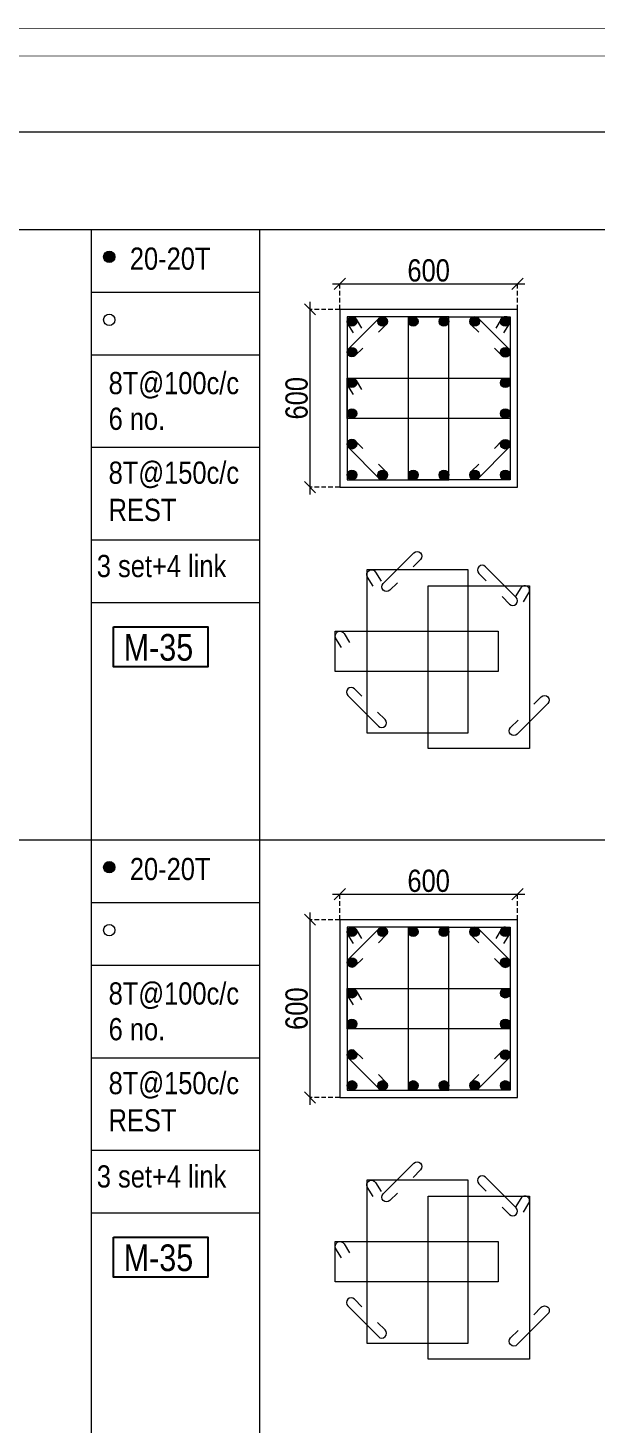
# Model space of a CAD drawing. Header units: millimetres. Extents: x 1112055 to 3390982, y -148532 to 766891.
# Drawn here: x 2197955 to 2205632, y 179952 to 198799 of the extents above; entities that cross this region are included whole.
import ezdxf
from ezdxf.enums import TextEntityAlignment as Align

# ---------------------------------------------------------------- set-up
doc = ezdxf.new("R2010")
doc.units = ezdxf.units.MM
doc.header["$PDMODE"] = 35
doc.header["$PDSIZE"] = -25
doc.linetypes.add('DASHED2', pattern=[0.375, 0.25, -0.125])
doc.linetypes.add('Hidden', pattern=[9.525, 6.35, -3.175])
for name, color, linetype, lineweight in [('B COL. SIZE DIM', 220, 'Continuous', 25), ('B COLSCH', 204, 'Continuous', 20), ('B COLUMN', 1, 'Hidden', 9), ('B STEEL', 34, 'Continuous', 15), ('B TITLE BLOCK', 250, 'Continuous', 0)]:
    doc.layers.add(name, color=color, linetype=linetype, lineweight=lineweight)
doc.layers.add('B TEXT', color=7, linetype='Continuous')
doc.styles.add('dim inside', font='romans.shx', dxfattribs={"width": 0.8, "height": 125})
doc.styles.add('SWINC', font='swissc.ttf')
doc.dimstyles.new('dim inside', dxfattribs={"dimtxt": 125, "dimasz": 100, "dimexe": 0, "dimexo": 0, "dimgap": 10, "dimtad": 0, "dimdec": 0, "dimzin": 0, "dimdsep": 46, "dimtxsty": 'dim inside', "dimblk": 'SMALL', "dimcen": 0.09, "dimadec": 0, "dimazin": 0, "dimtfac": 1, "dimtdec": 0, "dimtofl": 0, "dimtmove": 0, "dimatfit": 3, "dimfxl": 1, "dimtolj": 1, "dimtzin": 0, "dimarcsym": 2})

# ---------------------------------------------------------------- blocks, each defined once
blk = doc.blocks.new('_Oblique')
at = {"color": 0, "linetype": 'ByBlock', "lineweight": -2}
blk.add_line((-0.5, -0.5), (0.5, 0.5), dxfattribs=at)
blk = doc.blocks.new('*D998')
at = {"layer": 'B COL. SIZE DIM', "color": 250, "lineweight": 9, "ltscale": 250, "transparency": 16777216}
blk.add_line((2202070, 187105), (2204670, 187105), dxfattribs=at)
at = {"layer": 'B COL. SIZE DIM', "color": 250, "linetype": 'DASHED2', "lineweight": 9, "ltscale": 250, "transparency": 16777216}
for p, q in [((2202170, 186760), (2202170, 187105)), ((2204570, 186760), (2204570, 187105))]:
    blk.add_line(p, q, dxfattribs=at)
at = {"layer": 'Defpoints', "color": 0, "ltscale": 250, "transparency": 16777216}
for p in [(2204570, 187105), (2202170, 186760), (2204570, 186760)]:
    blk.add_point(p, dxfattribs=at)
at = {"layer": 'B COL. SIZE DIM', "color": 250, "lineweight": 9, "ltscale": 250, "transparency": 16777216, "xscale": 150, "yscale": 150, "zscale": 150, "rotation": 180}
blk.add_blockref('_Oblique', (2202170, 187105), dxfattribs=at)
at = {"layer": 'B COL. SIZE DIM', "color": 250, "lineweight": 9, "ltscale": 250, "transparency": 16777216, "xscale": 150, "yscale": 150, "zscale": 150}
blk.add_blockref('_Oblique', (2204570, 187105), dxfattribs=at)
at = {"layer": 'B COL. SIZE DIM', "color": 6, "ltscale": 250, "transparency": 16777216, "insert": (2203370, 187284), "char_height": 300, "attachment_point": 5, "style": 'SWINC'}
blk.add_mtext('\\A1;600', dxfattribs=at)
blk = doc.blocks.new('*D999')
at = {"layer": 'B COL. SIZE DIM', "color": 250, "lineweight": 9, "ltscale": 250, "transparency": 16777216}
blk.add_line((2201766, 186860), (2201766, 184260), dxfattribs=at)
at = {"layer": 'B COL. SIZE DIM', "color": 250, "linetype": 'DASHED2', "lineweight": 9, "ltscale": 250, "transparency": 16777216}
for p, q in [((2202170, 186760), (2201766, 186760)), ((2202170, 184360), (2201766, 184360))]:
    blk.add_line(p, q, dxfattribs=at)
at = {"layer": 'Defpoints', "color": 0, "ltscale": 250, "transparency": 16777216}
for p in [(2202170, 186760), (2201766, 184360), (2202170, 184360)]:
    blk.add_point(p, dxfattribs=at)
at = {"layer": 'B COL. SIZE DIM', "color": 250, "lineweight": 9, "ltscale": 250, "transparency": 16777216, "xscale": 150, "yscale": 150, "zscale": 150}
for p, rotation in [((2201766, 186760), 90), ((2201766, 184360), 270)]:
    blk.add_blockref('_Oblique', p, dxfattribs=dict(at, rotation=rotation))
at = {"layer": 'B COL. SIZE DIM', "color": 6, "ltscale": 250, "transparency": 16777216, "insert": (2201587, 185560), "char_height": 300, "attachment_point": 5, "rotation": 90, "style": 'SWINC'}
blk.add_mtext('\\A1;600', dxfattribs=at)
blk = doc.blocks.new('*D1000')
at = {"layer": 'B COL. SIZE DIM', "color": 250, "lineweight": 9, "ltscale": 250, "transparency": 16777216}
blk.add_line((2202070, 195345), (2204670, 195345), dxfattribs=at)
at = {"layer": 'B COL. SIZE DIM', "color": 250, "linetype": 'DASHED2', "lineweight": 9, "ltscale": 250, "transparency": 16777216}
for p, q in [((2202170, 195000), (2202170, 195345)), ((2204570, 195000), (2204570, 195345))]:
    blk.add_line(p, q, dxfattribs=at)
at = {"layer": 'Defpoints', "color": 0, "ltscale": 250, "transparency": 16777216}
for p in [(2204570, 195345), (2202170, 195000), (2204570, 195000)]:
    blk.add_point(p, dxfattribs=at)
at = {"layer": 'B COL. SIZE DIM', "color": 250, "lineweight": 9, "ltscale": 250, "transparency": 16777216, "xscale": 150, "yscale": 150, "zscale": 150, "rotation": 180}
blk.add_blockref('_Oblique', (2202170, 195345), dxfattribs=at)
at = {"layer": 'B COL. SIZE DIM', "color": 250, "lineweight": 9, "ltscale": 250, "transparency": 16777216, "xscale": 150, "yscale": 150, "zscale": 150}
blk.add_blockref('_Oblique', (2204570, 195345), dxfattribs=at)
at = {"layer": 'B COL. SIZE DIM', "color": 6, "ltscale": 250, "transparency": 16777216, "insert": (2203370, 195524), "char_height": 300, "attachment_point": 5, "style": 'SWINC'}
blk.add_mtext('\\A1;600', dxfattribs=at)
blk = doc.blocks.new('*D1001')
at = {"layer": 'B COL. SIZE DIM', "color": 250, "lineweight": 9, "ltscale": 250, "transparency": 16777216}
blk.add_line((2201766, 195100), (2201766, 192500), dxfattribs=at)
at = {"layer": 'B COL. SIZE DIM', "color": 250, "linetype": 'DASHED2', "lineweight": 9, "ltscale": 250, "transparency": 16777216}
for p, q in [((2202170, 195000), (2201766, 195000)), ((2202170, 192600), (2201766, 192600))]:
    blk.add_line(p, q, dxfattribs=at)
at = {"layer": 'Defpoints', "color": 0, "ltscale": 250, "transparency": 16777216}
for p in [(2202170, 195000), (2201766, 192600), (2202170, 192600)]:
    blk.add_point(p, dxfattribs=at)
at = {"layer": 'B COL. SIZE DIM', "color": 250, "lineweight": 9, "ltscale": 250, "transparency": 16777216, "xscale": 150, "yscale": 150, "zscale": 150}
for p, rotation in [((2201766, 195000), 90), ((2201766, 192600), 270)]:
    blk.add_blockref('_Oblique', p, dxfattribs=dict(at, rotation=rotation))
at = {"layer": 'B COL. SIZE DIM', "color": 6, "ltscale": 250, "transparency": 16777216, "insert": (2201587, 193800), "char_height": 300, "attachment_point": 5, "rotation": 90, "style": 'SWINC'}
blk.add_mtext('\\A1;600', dxfattribs=at)

msp = doc.modelspace()

# ---------------------------------------------------------------- hatches: boundary and pattern name
at = {"layer": 'B STEEL', "lineweight": 9, "ltscale": 0.5}
h = msp.add_hatch(color=34, dxfattribs=at)
edge = h.paths.add_edge_path()
edge.add_arc((2199054.6, 195709.1), 76.8, 0, 360)
h = msp.add_hatch(color=34, dxfattribs=at)
edge = h.paths.add_edge_path()
edge.add_arc((2202333.8, 194836), 64, 0, 360)
h = msp.add_hatch(color=34, dxfattribs=at)
edge = h.paths.add_edge_path()
edge.add_arc((2202748.2, 194836), 64, 180, 540, ccw=False)
at = {"layer": 'B STEEL'}
h = msp.add_hatch(color=34, dxfattribs=at)
edge = h.paths.add_edge_path()
edge.add_arc((2203162.6, 194836), 64, 0, 360)
h = msp.add_hatch(color=34, dxfattribs=at)
edge = h.paths.add_edge_path()
edge.add_arc((2203577, 194836), 64, 0, 360)
at = {"layer": 'B STEEL', "lineweight": 9, "ltscale": 0.5}
h = msp.add_hatch(color=34, dxfattribs=at)
edge = h.paths.add_edge_path()
edge.add_arc((2203991.4, 194836), 64, 180, 540, ccw=False)
h = msp.add_hatch(color=34, dxfattribs=at)
edge = h.paths.add_edge_path()
edge.add_arc((2204405.8, 194836), 64, 180, 540, ccw=False)
h = msp.add_hatch(color=34, dxfattribs=at)
edge = h.paths.add_edge_path()
edge.add_arc((2202333.8, 194421.6), 64, 0, 360)
h = msp.add_hatch(color=34, dxfattribs=at)
edge = h.paths.add_edge_path()
edge.add_arc((2204405.8, 194421.6), 64, 180, 540, ccw=False)
at = {"layer": 'B STEEL'}
h = msp.add_hatch(color=34, dxfattribs=at)
edge = h.paths.add_edge_path()
edge.add_arc((2202333.8, 194007.2), 64, 0, 360)
h = msp.add_hatch(color=34, dxfattribs=at)
edge = h.paths.add_edge_path()
edge.add_arc((2204405.8, 194007.2), 64, 0, 360)
h = msp.add_hatch(color=34, dxfattribs=at)
edge = h.paths.add_edge_path()
edge.add_arc((2202333.8, 193592.8), 64, 0, 360)
h = msp.add_hatch(color=34, dxfattribs=at)
edge = h.paths.add_edge_path()
edge.add_arc((2204405.8, 193592.8), 64, 0, 360)
at = {"layer": 'B STEEL', "lineweight": 9, "ltscale": 0.5}
h = msp.add_hatch(color=34, dxfattribs=at)
edge = h.paths.add_edge_path()
edge.add_arc((2202333.8, 193178.4), 64, 0, 360)
h = msp.add_hatch(color=34, dxfattribs=at)
edge = h.paths.add_edge_path()
edge.add_arc((2204405.8, 193178.4), 64, 180, 540, ccw=False)
h = msp.add_hatch(color=34, dxfattribs=at)
edge = h.paths.add_edge_path()
edge.add_arc((2202333.8, 192764), 64, 0, 360, ccw=False)
h = msp.add_hatch(color=34, dxfattribs=at)
edge = h.paths.add_edge_path()
edge.add_arc((2202748.2, 192764), 64, -180, 180)
at = {"layer": 'B STEEL'}
h = msp.add_hatch(color=34, dxfattribs=at)
edge = h.paths.add_edge_path()
edge.add_arc((2203162.6, 192764), 64, 0, 360)
h = msp.add_hatch(color=34, dxfattribs=at)
edge = h.paths.add_edge_path()
edge.add_arc((2203577, 192764), 64, 0, 360)
at = {"layer": 'B STEEL', "lineweight": 9, "ltscale": 0.5}
h = msp.add_hatch(color=34, dxfattribs=at)
edge = h.paths.add_edge_path()
edge.add_arc((2203991.4, 192764), 64, -180, 180)
h = msp.add_hatch(color=34, dxfattribs=at)
edge = h.paths.add_edge_path()
edge.add_arc((2204405.8, 192764), 64, -180, 180)
h = msp.add_hatch(color=34, dxfattribs=at)
edge = h.paths.add_edge_path()
edge.add_arc((2199054.6, 187469.3), 76.8, 0, 360)
h = msp.add_hatch(color=34, dxfattribs=at)
edge = h.paths.add_edge_path()
edge.add_arc((2202333.8, 186596.1), 64, 0, 360)
h = msp.add_hatch(color=34, dxfattribs=at)
edge = h.paths.add_edge_path()
edge.add_arc((2202748.2, 186596.1), 64, 180, 540, ccw=False)
at = {"layer": 'B STEEL'}
h = msp.add_hatch(color=34, dxfattribs=at)
edge = h.paths.add_edge_path()
edge.add_arc((2203162.6, 186596.1), 64, 0, 360)
h = msp.add_hatch(color=34, dxfattribs=at)
edge = h.paths.add_edge_path()
edge.add_arc((2203577, 186596.1), 64, 0, 360)
at = {"layer": 'B STEEL', "lineweight": 9, "ltscale": 0.5}
h = msp.add_hatch(color=34, dxfattribs=at)
edge = h.paths.add_edge_path()
edge.add_arc((2203991.4, 186596.1), 64, 180, 540, ccw=False)
h = msp.add_hatch(color=34, dxfattribs=at)
edge = h.paths.add_edge_path()
edge.add_arc((2204405.8, 186596.1), 64, 180, 540, ccw=False)
h = msp.add_hatch(color=34, dxfattribs=at)
edge = h.paths.add_edge_path()
edge.add_arc((2202333.8, 186181.7), 64, 0, 360)
h = msp.add_hatch(color=34, dxfattribs=at)
edge = h.paths.add_edge_path()
edge.add_arc((2204405.8, 186181.7), 64, 180, 540, ccw=False)
at = {"layer": 'B STEEL'}
h = msp.add_hatch(color=34, dxfattribs=at)
edge = h.paths.add_edge_path()
edge.add_arc((2202333.8, 185767.3), 64, 0, 360)
h = msp.add_hatch(color=34, dxfattribs=at)
edge = h.paths.add_edge_path()
edge.add_arc((2204405.8, 185767.3), 64, 0, 360)
h = msp.add_hatch(color=34, dxfattribs=at)
edge = h.paths.add_edge_path()
edge.add_arc((2202333.8, 185352.9), 64, 0, 360)
h = msp.add_hatch(color=34, dxfattribs=at)
edge = h.paths.add_edge_path()
edge.add_arc((2204405.8, 185352.9), 64, 0, 360)
at = {"layer": 'B STEEL', "lineweight": 9, "ltscale": 0.5}
h = msp.add_hatch(color=34, dxfattribs=at)
edge = h.paths.add_edge_path()
edge.add_arc((2202333.8, 184938.5), 64, 0, 360)
h = msp.add_hatch(color=34, dxfattribs=at)
edge = h.paths.add_edge_path()
edge.add_arc((2204405.8, 184938.5), 64, 180, 540, ccw=False)
h = msp.add_hatch(color=34, dxfattribs=at)
edge = h.paths.add_edge_path()
edge.add_arc((2202333.8, 184524.2), 64, 0, 360, ccw=False)
h = msp.add_hatch(color=34, dxfattribs=at)
edge = h.paths.add_edge_path()
edge.add_arc((2202748.2, 184524.2), 64, -180, 180)
at = {"layer": 'B STEEL'}
h = msp.add_hatch(color=34, dxfattribs=at)
edge = h.paths.add_edge_path()
edge.add_arc((2203162.6, 184524.2), 64, 0, 360)
h = msp.add_hatch(color=34, dxfattribs=at)
edge = h.paths.add_edge_path()
edge.add_arc((2203577, 184524.2), 64, 0, 360)
at = {"layer": 'B STEEL', "lineweight": 9, "ltscale": 0.5}
h = msp.add_hatch(color=34, dxfattribs=at)
edge = h.paths.add_edge_path()
edge.add_arc((2203991.4, 184524.2), 64, -180, 180)
h = msp.add_hatch(color=34, dxfattribs=at)
edge = h.paths.add_edge_path()
edge.add_arc((2204405.8, 184524.2), 64, -180, 180)

# ---------------------------------------------------------------- linework, layer by layer
at = {"layer": 'B COLSCH', "color": 250, "lineweight": 0}
for p, q in [((2087919, 197396.5), (2215549.8, 197396.5)), ((2087919, 196077.4), (2215549.8, 196077.4)), ((2198808.3, 196077.4), (2198808.3, 146638.4)), ((2201082.7, 196077.4), (2201082.7, 139385.8)), ((2198808.3, 195232.5), (2201082.7, 195232.5)), ((2198808.3, 194387.5), (2201082.7, 194387.5)), ((2198808.3, 193137.7), (2201082.7, 193137.7)), ((2198808.3, 191887.9), (2201082.7, 191887.9)), ((2198808.3, 191042.9), (2201082.7, 191042.9)), ((2087919, 187837.6), (2215549.8, 187837.6)), ((2198808.3, 186992.6), (2201082.7, 186992.6)), ((2198808.3, 186147.6), (2201082.7, 186147.6)), ((2198808.3, 184897.8), (2201082.7, 184897.8)), ((2198808.3, 183648.1), (2201082.7, 183648.1)), ((2198808.3, 182803.1), (2201082.7, 182803.1))]:
    msp.add_line(p, q, dxfattribs=at)
at = {"layer": 'B COLUMN', "color": 1, "linetype": 'ByBlock', "lineweight": 20}
for points in [[(2202169.8, 192600), (2204569.8, 192600), (2204569.8, 195000), (2202169.8, 195000)], [(2202169.8, 184360.1), (2204569.8, 184360.1), (2204569.8, 186760.1), (2202169.8, 186760.1)]]:
    msp.add_lwpolyline(points, close=True, dxfattribs=at)
at = {"layer": 'B STEEL', "color": 34, "lineweight": 9, "ltscale": 0.5}
for points in [[(2202269.8, 192700), (2203641, 192700), (2203641, 194900), (2202269.8, 194900)], [(2204469.8, 192700), (2203098.6, 192700), (2203098.6, 194900), (2204469.8, 194900)], [(2202269.8, 194071.2), (2204469.8, 194071.2), (2204469.8, 193528.8), (2202269.8, 193528.8)], [(2202533.8, 189284.4), (2203905, 189284.4), (2203905, 191484.4), (2202533.8, 191484.4)], [(2204733.8, 189069.8), (2203362.6, 189069.8), (2203362.6, 191269.8), (2204733.8, 191269.8)], [(2202107.9, 190655.6), (2204307.9, 190655.6), (2204307.9, 190113.2), (2202107.9, 190113.2)], [(2202269.8, 184460.1), (2203641, 184460.1), (2203641, 186660.1), (2202269.8, 186660.1)], [(2204469.8, 184460.1), (2203098.6, 184460.1), (2203098.6, 186660.1), (2204469.8, 186660.1)], [(2202269.8, 185831.3), (2204469.8, 185831.3), (2204469.8, 185288.9), (2202269.8, 185288.9)], [(2202533.8, 181044.5), (2203905, 181044.5), (2203905, 183244.5), (2202533.8, 183244.5)], [(2204733.8, 180830), (2203362.6, 180830), (2203362.6, 183030), (2204733.8, 183030)], [(2202107.9, 182415.8), (2204307.9, 182415.8), (2204307.9, 181873.3), (2202107.9, 181873.3)]]:
    msp.add_lwpolyline(points, close=True, dxfattribs=at)
for points in [[(2202354.1, 194680.9), (2202279.3, 194802.4, -1), (2202388.3, 194869.5), (2202463.1, 194748)], [(2202480, 194477.2), (2202379.1, 194376.3, -1), (2202288.5, 194466.8), (2202702.9, 194881.2, -1), (2202793.5, 194790.7), (2202692.6, 194689.8)], [(2204259.6, 194477.2), (2204360.5, 194376.3, 1), (2204451, 194466.8), (2204036.7, 194881.2, 1), (2203946.1, 194790.7), (2204047, 194689.8)], [(2204385.5, 194680.9), (2204460.3, 194802.4, 1), (2204351.3, 194869.5), (2204276.5, 194748)], [(2202354.1, 193852.1), (2202279.3, 193973.6, -1), (2202388.3, 194040.7), (2202463.1, 193919.2)], [(2202480, 193122.8), (2202379.1, 193223.7, 1), (2202288.5, 193133.1), (2202702.9, 192718.7, 1), (2202793.5, 192809.3), (2202692.6, 192910.1)], [(2204259.6, 193122.8), (2204360.5, 193223.7, -1), (2204451, 193133.1), (2204036.7, 192718.7, -1), (2203946.1, 192809.3), (2204047, 192910.1)], [(2202946.9, 191309.8), (2202846, 191209, -1), (2202755.5, 191299.5), (2203169.9, 191713.9, -1), (2203260.4, 191623.3), (2203159.5, 191522.5)], [(2202618.1, 191265.3), (2202543.3, 191386.8, -1), (2202652.3, 191453.9), (2202727.1, 191332.4)], [(2204361.5, 191122.3), (2204462.4, 191021.4, 1), (2204552.9, 191112), (2204138.5, 191526.4, 1), (2204048, 191435.8), (2204148.8, 191335)], [(2204649.5, 191050.8), (2204724.3, 191172.2, 1), (2204615.3, 191239.3), (2204540.5, 191117.9)], [(2202192.1, 190436.6), (2202117.4, 190558, -1), (2202226.4, 190625.1), (2202301.2, 190503.7)], [(2202467.8, 189776.2), (2202366.9, 189877, 1), (2202276.4, 189786.5), (2202690.8, 189372.1, 1), (2202781.3, 189462.6), (2202680.4, 189563.5)], [(2204790.1, 189668.3), (2204890.9, 189769.1, -1), (2204981.5, 189678.6), (2204567.1, 189264.2, -1), (2204476.5, 189354.7), (2204577.4, 189455.6)], [(2202354.1, 186441.1), (2202279.3, 186562.6, -1), (2202388.3, 186629.7), (2202463.1, 186508.2)], [(2202480, 186237.3), (2202379.1, 186136.5, -1), (2202288.5, 186227), (2202702.9, 186641.4, -1), (2202793.5, 186550.8), (2202692.6, 186450)], [(2204259.6, 186237.3), (2204360.5, 186136.5, 1), (2204451, 186227), (2204036.7, 186641.4, 1), (2203946.1, 186550.8), (2204047, 186450)], [(2204385.5, 186441.1), (2204460.3, 186562.6, 1), (2204351.3, 186629.7), (2204276.5, 186508.2)], [(2202354.1, 185612.3), (2202279.3, 185733.8, -1), (2202388.3, 185800.9), (2202463.1, 185679.4)], [(2202480, 184882.9), (2202379.1, 184983.8, 1), (2202288.5, 184893.3), (2202702.9, 184478.9, 1), (2202793.5, 184569.4), (2202692.6, 184670.3)], [(2204259.6, 184882.9), (2204360.5, 184983.8, -1), (2204451, 184893.3), (2204036.7, 184478.9, -1), (2203946.1, 184569.4), (2204047, 184670.3)], [(2202946.9, 183070), (2202846, 182969.1, -1), (2202755.5, 183059.6), (2203169.9, 183474, -1), (2203260.4, 183383.5), (2203159.5, 183282.6)], [(2202618.1, 183025.5), (2202543.3, 183147, -1), (2202652.3, 183214.1), (2202727.1, 183092.6)], [(2204361.5, 182882.5), (2204462.4, 182781.6, 1), (2204552.9, 182872.1), (2204138.5, 183286.5, 1), (2204048, 183196), (2204148.8, 183095.1)], [(2204649.5, 182810.9), (2204724.3, 182932.4, 1), (2204615.3, 182999.5), (2204540.5, 182878)], [(2202192.1, 182196.7), (2202117.4, 182318.2, -1), (2202226.4, 182385.3), (2202301.2, 182263.8)], [(2202467.8, 181536.3), (2202366.9, 181637.2, 1), (2202276.4, 181546.7), (2202690.8, 181132.3, 1), (2202781.3, 181222.8), (2202680.4, 181323.7)], [(2204790.1, 181428.4), (2204890.9, 181529.3, -1), (2204981.5, 181438.7), (2204567.1, 181024.4, -1), (2204476.5, 181114.9), (2204577.4, 181215.8)]]:
    msp.add_lwpolyline(points, format="xyb", dxfattribs=at)
for centre, radius in [((2199054.6, 195709.1), 76.8), ((2199054.6, 194858.9), 76.8), ((2202333.8, 194836), 64), ((2202748.2, 194836), 64), ((2203162.6, 194836), 64), ((2203577, 194836), 64), ((2203991.4, 194836), 64), ((2204405.8, 194836), 64), ((2202333.8, 194421.6), 64), ((2204405.8, 194421.6), 64), ((2202333.8, 194007.2), 64), ((2204405.8, 194007.2), 64), ((2202333.8, 193592.8), 64), ((2204405.8, 193592.8), 64), ((2202333.8, 193178.4), 64), ((2204405.8, 193178.4), 64), ((2202333.8, 192764), 64), ((2202748.2, 192764), 64), ((2203162.6, 192764), 64), ((2203577, 192764), 64), ((2203991.4, 192764), 64), ((2204405.8, 192764), 64), ((2199054.6, 187469.3), 76.8), ((2199054.6, 186619), 76.8), ((2202333.8, 186596.1), 64), ((2202748.2, 186596.1), 64), ((2203162.6, 186596.1), 64), ((2203577, 186596.1), 64), ((2203991.4, 186596.1), 64), ((2204405.8, 186596.1), 64), ((2202333.8, 186181.7), 64), ((2204405.8, 186181.7), 64), ((2202333.8, 185767.3), 64), ((2204405.8, 185767.3), 64), ((2202333.8, 185352.9), 64), ((2204405.8, 185352.9), 64), ((2202333.8, 184938.5), 64), ((2204405.8, 184938.5), 64), ((2202333.8, 184524.2), 64), ((2202748.2, 184524.2), 64), ((2203162.6, 184524.2), 64), ((2203577, 184524.2), 64), ((2203991.4, 184524.2), 64), ((2204405.8, 184524.2), 64)]:
    msp.add_circle(centre, radius, dxfattribs=at)
at = {"layer": 'B TEXT', "color": 1}
for points in [[(2199112, 190713.9), (2200386.6, 190713.9), (2200386.6, 190175.9), (2199112, 190175.9)], [(2199112, 182474), (2200386.6, 182474), (2200386.6, 181936.1), (2199112, 181936.1)]]:
    msp.add_lwpolyline(points, close=True, dxfattribs=at)
at = {"layer": 'B TITLE BLOCK', "color": 1, "const_width": 8.39}
msp.add_lwpolyline([(2086797.8, 198794.8), (2086797.8, 122115.7), (2227726.9, 122115.7), (2227726.9, 198794.8)], close=True, dxfattribs=at)
at = {"layer": 'B TITLE BLOCK', "color": 250, "lineweight": 0, "const_width": 8.39}
msp.add_lwpolyline([(2087171.5, 198421.1), (2087171.5, 122489.4), (2227353.1, 122489.4), (2227353.1, 198421.1)], close=True, dxfattribs=at)

# ---------------------------------------------------------------- texts
at = {"layer": 'B TEXT', "style": 'SWINC'}
for s, p in [('20-20T', (2199333.1, 195534.6)), ('8T@100c/c', (2199046.2, 193854.7)), ('6 no.', (2199046.2, 193373)), ('8T@150c/c', (2199046.2, 192644.9)), ('REST', (2199046.2, 192142.5)), ('3 set+4 link', (2198886.5, 191385.4)), ('20-20T', (2199333.1, 187294.7)), ('8T@100c/c', (2199046.2, 185614.9)), ('6 no.', (2199046.2, 185133.1)), ('8T@150c/c', (2199046.2, 184405)), ('REST', (2199046.2, 183902.6)), ('3 set+4 link', (2198886.5, 183145.6))]:
    msp.add_text(s, height=300, dxfattribs=at).set_placement(p)
at = {"layer": 'B TEXT', "color": 1, "style": 'SWINC'}
for p in [(2199249.4, 190149.4), (2199249.4, 181909.5)]:
    msp.add_text('M-35', height=360, dxfattribs=at).set_placement(p, align=Align.BOTTOM_LEFT)

# ---------------------------------------------------------------- dimensions: what is measured, and where the dimension line sits
at = {"layer": 'B COL. SIZE DIM', "color": 250, "ltscale": 250}
for base, p1, p2, picture, middle in [((2204569.8, 195344.9), (2202169.8, 195000), (2204569.8, 195000), '*D1000', (2203369.8, 195523.9)), ((2204569.8, 187105.1), (2202169.8, 186760.1), (2204569.8, 186760.1), '*D998', (2203369.8, 187284.1))]:
    dim = msp.add_linear_dim(base=base, p1=p1, p2=p2, dimstyle='dim inside', override={"dimtxt": 300, "dimasz": 150, "dimgap": 25, "dimtad": 3, "dimlfac": 0.25, "dimtxsty": 'SWINC', "dimblk1": 'Oblique', "dimblk2": 'Oblique', "dimsah": 1, "dimdle": 100, "dimclrd": 250, "dimclre": 250, "dimclrt": 6, "dimfxl": 1000, "dimlwd": 9, "dimlwe": 9}, dxfattribs=at)
    dim.commit()
    dim.dimension.update_dxf_attribs({"geometry": picture, "text_midpoint": middle})
for base, p1, p2, picture, middle in [((2201765.9, 192600), (2202169.8, 195000), (2202169.8, 192600), '*D1001', (2201586.9, 193800)), ((2201765.9, 184360.1), (2202169.8, 186760.1), (2202169.8, 184360.1), '*D999', (2201586.9, 185560.1))]:
    dim = msp.add_linear_dim(base=base, p1=p1, p2=p2, angle=90, dimstyle='dim inside', override={"dimtxt": 300, "dimasz": 150, "dimgap": 25, "dimtad": 3, "dimlfac": 0.25, "dimtxsty": 'SWINC', "dimblk1": 'Oblique', "dimblk2": 'Oblique', "dimsah": 1, "dimdle": 100, "dimclrd": 250, "dimclre": 250, "dimclrt": 6, "dimfxl": 1000, "dimlwd": 9, "dimlwe": 9}, dxfattribs=at)
    dim.commit()
    dim.dimension.update_dxf_attribs({"geometry": picture, "text_midpoint": middle})

doc.saveas('drawing.dxf')
